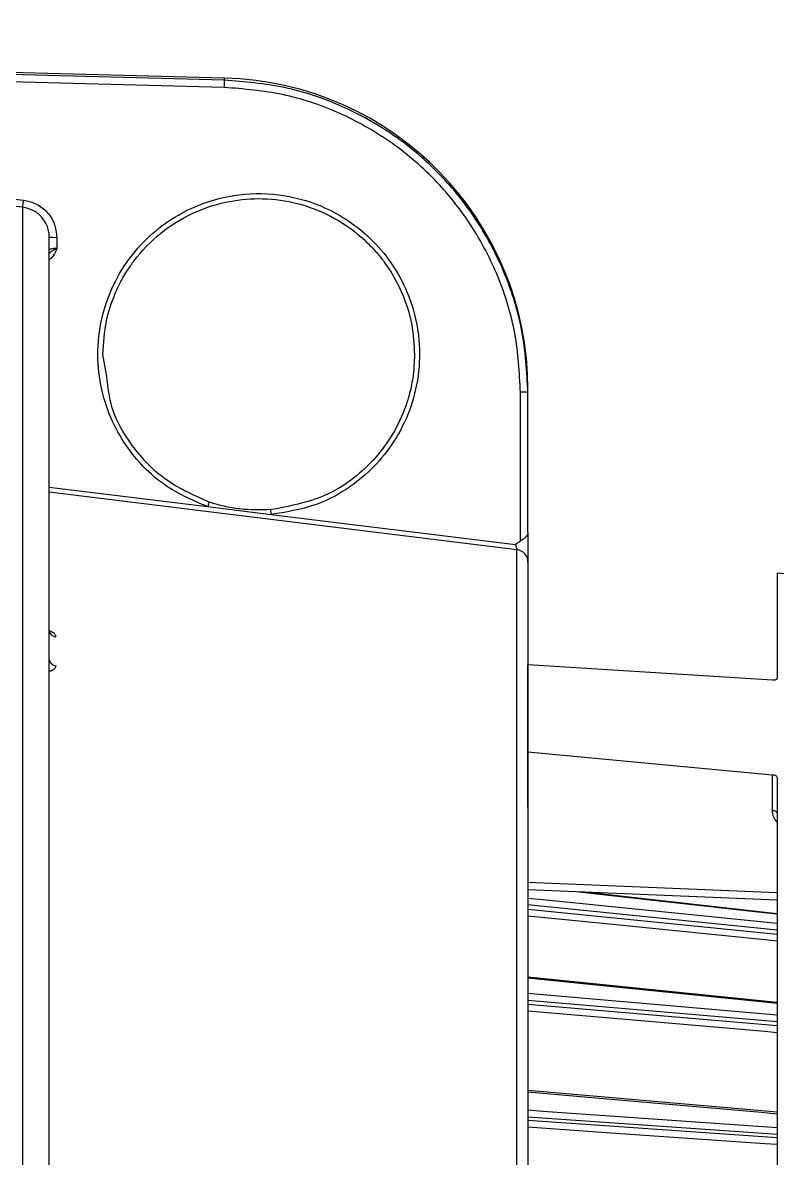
# Model space of a CAD drawing. Extents: x 7 to 113, y 1 to 87.
# Drawn here: x 86.946 to 88.46, y 37.91 to 40.189 of the extents above; entities that cross this region are included whole.
import ezdxf

# ---------------------------------------------------------------- set-up
doc = ezdxf.new("R2010")
doc.units = 0
doc.header["$MEASUREMENT"] = 0
doc.layers.add('OBJECT', color=7, linetype='CONTINUOUS')

msp = doc.modelspace()

# ---------------------------------------------------------------- linework, layer by layer
at = {"layer": 'OBJECT'}
for p, q in [((87.3509, 40.0777), (83.1082, 40.1888)), ((87.3509, 40.0735), (83.1082, 40.1844)), ((87.3506, 40.059), (83.1079, 40.1698)), ((87.3509, 40.0735), (87.3509, 40.0777)), ((86.9465, 37.8367), (86.9465, 39.8184)), ((87.0145, 39.7581), (87.0145, 39.7357)), ((87.1149, 39.479), (87.1071, 39.5232)), ((87.9446, 39.1485), (87.9446, 39.4473)), ((87.9596, 39.1658), (87.9596, 39.4469)), ((86.9996, 39.2568), (87.3171, 39.2177)), ((87.9376, 39.1314), (86.9996, 39.2471)), ((87.3171, 39.2177), (87.4447, 39.202)), ((87.4447, 39.202), (87.9346, 39.1415)), ((87.9446, 39.1485), (87.9346, 39.1415)), ((87.9376, 37.819), (87.9376, 39.1314)), ((89.0183, 39.0356), (88.4596, 39.0845)), ((88.4596, 39.0845), (88.4596, 38.873)), ((87.9596, 38.7257), (87.9596, 38.9003)), ((88.4499, 38.8695), (87.9596, 38.9003)), ((87.9596, 38.8042), (87.9588, 38.804)), ((87.9596, 38.7257), (88.4499, 38.6799)), ((87.9596, 38.614), (87.9596, 38.7257)), ((88.4499, 38.6075), (88.4499, 38.6799)), ((88.4596, 38.6735), (88.4596, 37.8626)), ((87.9596, 38.4643), (88.4596, 38.4434)), ((87.9596, 38.4493), (88.4596, 38.4285)), ((88.4596, 38.401), (88.0678, 38.4448)), ((88.4596, 38.3682), (87.9596, 38.4185)), ((87.9596, 38.41), (88.4596, 38.3597)), ((88.4596, 38.2229), (87.9596, 38.2735)), ((88.4596, 38.1838), (87.9596, 38.2271)), ((87.9596, 38.2196), (88.4596, 38.1763)), ((88.4596, 38.0025), (87.9596, 38.0462)), ((88.4596, 37.9578), (87.9596, 37.9929)), ((87.9596, 37.9866), (88.4596, 37.9516))]:
    msp.add_line(p, q, dxfattribs=at)
at = {"layer": 'OBJECT', "flags": 128}
for points in [[(88.4596, 38.6025), (88.4594, 38.6035), (88.4588, 38.6044), (88.4579, 38.6052), (88.4567, 38.606), (88.4553, 38.6066), (88.4536, 38.6071), (88.4518, 38.6074), (88.4499, 38.6075)], [(88.4596, 38.3997), (88.4206, 38.4041), (88.103, 38.4396), (88.05, 38.4455)], [(87.9596, 38.4324), (87.9897, 38.4293), (88.4596, 38.3821)], [(88.4596, 38.3459), (88.4343, 38.3485), (88.1167, 38.3804), (87.9596, 38.3962)], [(88.4596, 38.2207), (88.4206, 38.2246), (88.103, 38.2568), (87.9596, 38.2713)], [(87.9596, 38.2413), (87.9897, 38.2387), (88.4596, 38.198)], [(88.4596, 38.1621), (88.4343, 38.1643), (88.1167, 38.1918), (87.9596, 38.2054)], [(88.4596, 37.999), (88.4206, 38.0024), (88.103, 38.0302), (87.9596, 38.0428)], [(87.9596, 38.0071), (87.9897, 38.005), (88.4596, 37.972)], [(88.4596, 37.9375), (88.4343, 37.9392), (88.1167, 37.9615), (87.9596, 37.9726)]]:
    msp.add_lwpolyline(points, dxfattribs=at)
at = {"layer": 'OBJECT'}
for centre, radius, start, end in [((85.1128, 40.1206), 2.2387, 358.4214, 358.7948), ((87.3346, 39.4529), 0.625, 0, 88.5), ((79.5222, 40.7006), 7.4765, 353.22368, 353.33536), ((87.0108, 39.9011), 0.143, 265.4978, 271.4959), ((87.9483, 39.3042), 0.1432, 85.5005, 91.4932), ((87.7031, 39.0909), 0.4062, 160.4418, 161.8162), ((86.914, 39.1629), 0.5321, 4.2083, 5.2572), ((87.9346, 39.1066), 0.0249, 0.099, 83.1348), ((87.0135, 38.9704), 0.0139, 183.3886, 267.0674), ((87.0133, 38.9122), 0.0137, 184.1672, 267.8655)]:
    msp.add_arc(centre, radius, start, end, dxfattribs=at)
for points, knots in [([(82.9846, 40.1355), (83.3262, 40.1223), (84.1593, 40.0899), (85.4815, 39.9915), (86.4594, 39.8857), (86.9482, 39.8329)], [0, 0, 0, 0, 0.257951, 0.629014, 1, 1, 1, 1]), ([(86.9465, 39.8184), (86.714, 39.8447), (86.2411, 39.8983), (85.5185, 39.967), (84.7716, 40.0279), (84.0222, 40.0768), (83.4238, 40.109), (83.0826, 40.1208), (82.9846, 40.1242)], [0, 0, 0, 0, 0.176631, 0.359219, 0.547766, 0.742271, 0.925992, 1, 1, 1, 1]), ([(87.9446, 39.4473), (87.9424, 39.4868), (87.938, 39.5656), (87.9029, 39.6794), (87.8484, 39.7843), (87.7744, 39.8769), (87.6842, 39.9535), (87.5808, 40.0111), (87.4683, 40.0493), (87.3898, 40.0557), (87.3506, 40.059)], [0, 0, 0, 0, 0.125666, 0.250539, 0.37567, 0.500227, 0.625486, 0.75002, 0.875177, 1, 1, 1, 1]), ([(87.9596, 39.4469), (87.9572, 39.4882), (87.9526, 39.569), (87.9164, 39.6856), (87.8609, 39.7924), (87.7851, 39.887), (87.693, 39.9653), (87.5872, 40.0243), (87.4718, 40.0636), (87.3913, 40.0702), (87.3509, 40.0735)], [0, 0, 0, 0, 0.128141, 0.25071, 0.37607, 0.500341, 0.624825, 0.749582, 0.874632, 1, 1, 1, 1]), ([(86.9482, 39.8329), (86.9572, 39.8308), (86.9751, 39.8268), (86.9967, 39.8091), (87.0117, 39.7854), (87.0136, 39.7672), (87.0145, 39.7581)], [0, 0, 0, 0, 0.250228, 0.500086, 0.750006, 1, 1, 1, 1]), ([(87.3171, 39.2177), (87.2895, 39.2295), (87.228, 39.2558), (87.1646, 39.3198), (87.124, 39.3891), (87.1023, 39.4531), (87.0944, 39.5234), (87.1024, 39.5954), (87.1263, 39.6638), (87.1637, 39.7238), (87.2108, 39.7722), (87.2774, 39.8174), (87.3621, 39.8462), (87.4596, 39.8477), (87.5538, 39.8225), (87.6289, 39.7741), (87.6825, 39.714), (87.7165, 39.6557), (87.7382, 39.5884), (87.7448, 39.5162), (87.735, 39.4444), (87.7103, 39.3781), (87.6737, 39.3213), (87.6175, 39.264), (87.5404, 39.2173), (87.4743, 39.2067), (87.4447, 39.202)], [0, 0, 0, 0, 0.047316, 0.10545, 0.138716, 0.174328, 0.211696, 0.250007, 0.288318, 0.325684, 0.361293, 0.394556, 0.452686, 0.5, 0.547314, 0.605445, 0.638708, 0.674318, 0.711684, 0.749996, 0.788307, 0.825675, 0.861286, 0.894551, 0.952685, 1, 1, 1, 1]), ([(87.1071, 39.5232), (87.1085, 39.5459), (87.111, 39.5873), (87.1262, 39.633), (87.1389, 39.6611), (87.147, 39.6764), (87.1549, 39.6896), (87.1624, 39.7009), (87.1824, 39.7286), (87.2206, 39.7682), (87.2839, 39.8079), (87.3513, 39.8308), (87.4202, 39.8382), (87.4895, 39.8305), (87.5573, 39.8069), (87.6054, 39.7762), (87.6363, 39.7488), (87.6538, 39.7306), (87.6831, 39.6948), (87.71, 39.6453), (87.7289, 39.5806), (87.731, 39.543), (87.7321, 39.5232)], [0, 0, 0, 0, 0.069282, 0.126552, 0.146107, 0.163732, 0.179426, 0.193188, 0.20502, 0.284194, 0.359756, 0.431706, 0.500043, 0.570466, 0.643108, 0.717971, 0.743473, 0.769223, 0.795223, 0.885057, 0.93942, 1, 1, 1, 1]), ([(86.9996, 39.7585), (86.9993, 39.7628), (86.9988, 39.771), (86.9942, 39.785), (86.9846, 39.8), (86.9678, 39.8136), (86.9535, 39.8168), (86.9465, 39.8184)], [0, 0, 0, 0, 0.149147, 0.282418, 0.50059, 0.756831, 1, 1, 1, 1]), ([(86.9996, 37.8473), (86.9996, 37.9312), (86.9996, 38.1002), (86.9996, 38.3423), (86.9996, 38.5756), (86.9996, 38.7959), (86.9996, 38.9997), (86.9996, 39.1835), (86.9996, 39.3447), (86.9996, 39.4811), (86.9996, 39.5914), (86.9996, 39.6743), (86.9996, 39.7325), (86.9996, 39.7499), (86.9996, 39.7585)], [0, 0, 0, 0, 0.080321, 0.16194, 0.244772, 0.329378, 0.414487, 0.5, 0.585518, 0.670628, 0.755228, 0.838065, 0.919682, 1, 1, 1, 1]), ([(86.9984, 39.725), (86.9999, 39.7265), (87.0028, 39.7294), (87.0082, 39.7327), (87.0123, 39.7347), (87.0145, 39.7357)], [0, 0, 0, 0, 0.349332, 0.657365, 1, 1, 1, 1]), ([(87.0145, 39.7357), (87.0126, 39.7356), (87.0097, 39.7355), (87.0062, 39.7351), (87.0034, 39.7347), (87.0013, 39.7341), (86.9998, 39.7335), (86.9997, 39.7331), (86.9996, 39.7329)], [0, 0, 0, 0, 0.23989, 0.367317, 0.499483, 0.699788, 0.8375, 1, 1, 1, 1]), ([(87.0145, 39.7357), (87.012, 39.7286), (87.0088, 39.7196), (87.0012, 39.7144), (86.9996, 39.7133)], [0, 0, 0, 0, 0.789741, 1, 1, 1, 1]), ([(87.7321, 39.5232), (87.7314, 39.5073), (87.7302, 39.4797), (87.7233, 39.4483), (87.7178, 39.4297), (87.7147, 39.4203), (87.7055, 39.3951), (87.6864, 39.3568), (87.6372, 39.2932), (87.5577, 39.2326), (87.4808, 39.2185), (87.4439, 39.2117)], [0, 0, 0, 0, 0.102524, 0.17796, 0.2066585, 0.2279092, 0.2417122, 0.3799763, 0.5012388, 0.7600623, 1, 1, 1, 1]), ([(87.3203, 39.2269), (87.2913, 39.2395), (87.2314, 39.2656), (87.166, 39.3345), (87.1232, 39.4079), (87.1174, 39.4577), (87.1149, 39.479)], [0, 0, 0, 0, 0.27392, 0.565419, 0.814181, 1, 1, 1, 1]), ([(87.4439, 39.2117), (87.423, 39.2112), (87.3916, 39.2105), (87.3542, 39.2173), (87.3339, 39.2225), (87.324, 39.2257), (87.3203, 39.2269)], [0, 0, 0, 0, 0.498348, 0.748841, 0.907486, 1, 1, 1, 1]), ([(87.9596, 39.1658), (87.9593, 39.164), (87.9588, 39.161), (87.9554, 39.1566), (87.9506, 39.1527), (87.9466, 39.1499), (87.9446, 39.1485)], [0, 0, 0, 0, 0.2952375, 0.5005577, 0.7503958, 1, 1, 1, 1]), ([(87.9596, 39.1658), (87.9596, 39.1632), (87.9596, 39.1581), (87.9596, 39.1486), (87.9596, 39.1387), (87.9596, 39.1291), (87.9596, 39.1204), (87.9596, 39.1134), (87.9596, 39.1083), (87.9596, 39.1072), (87.9596, 39.1067)], [0, 0, 0, 0, 0.125085, 0.250241, 0.37481, 0.499483, 0.624581, 0.749701, 0.874734, 1, 1, 1, 1]), ([(87.9346, 39.1415), (87.935, 39.1403), (87.9357, 39.1378), (87.9367, 39.1346), (87.9374, 39.1322), (87.9375, 39.1316), (87.9376, 39.1314)], [0, 0, 0, 0, 0.2577346, 0.5124762, 0.7590317, 1, 1, 1, 1]), ([(87.9596, 39.1067), (87.9596, 39.0945), (87.9596, 39.0698), (87.9596, 38.9859), (87.9596, 38.8665), (87.9596, 38.7098), (87.9596, 38.5206), (87.9596, 38.3032), (87.9596, 38.0839), (87.9596, 37.9304), (87.9596, 37.8642)], [0, 0, 0, 0, 0.124688, 0.252553, 0.382627, 0.513835, 0.645044, 0.775118, 0.902983, 1, 1, 1, 1]), ([(86.9984, 38.9698), (87.0004, 38.969), (87.0057, 38.967), (87.0113, 38.9621), (87.0123, 38.9584), (87.0127, 38.9565)], [0, 0, 0, 0, 0.232158, 0.615127, 1, 1, 1, 1]), ([(87.0127, 38.8985), (87.0123, 38.8965), (87.0113, 38.8926), (87.006, 38.8887), (87.0012, 38.8876), (86.9996, 38.8873)], [0, 0, 0, 0, 0.402368, 0.804444, 1, 1, 1, 1]), ([(88.4596, 38.873), (88.4595, 38.8725), (88.4592, 38.8716), (88.4575, 38.8705), (88.4549, 38.8697), (88.4522, 38.8694), (88.4505, 38.8695), (88.4499, 38.8695)], [0, 0, 0, 0, 0.219651, 0.439261, 0.659735, 0.880539, 1, 1, 1, 1]), ([(88.4499, 38.6799), (88.451, 38.6798), (88.4533, 38.6794), (88.4562, 38.6782), (88.4584, 38.6765), (88.4594, 38.6748), (88.4595, 38.6738), (88.4596, 38.6735)], [0, 0, 0, 0, 0.219744, 0.439446, 0.659967, 0.880756, 1, 1, 1, 1]), ([(88.4596, 38.5849), (88.4593, 38.5851), (88.4556, 38.5879), (88.4514, 38.5959), (88.4504, 38.6036), (88.4499, 38.6075)], [0, 0, 0, 0, 0.040407, 0.520197, 1, 1, 1, 1])]:
    msp.add_open_spline(points, degree=3, knots=knots, dxfattribs=at)

doc.saveas('drawing.dxf')
